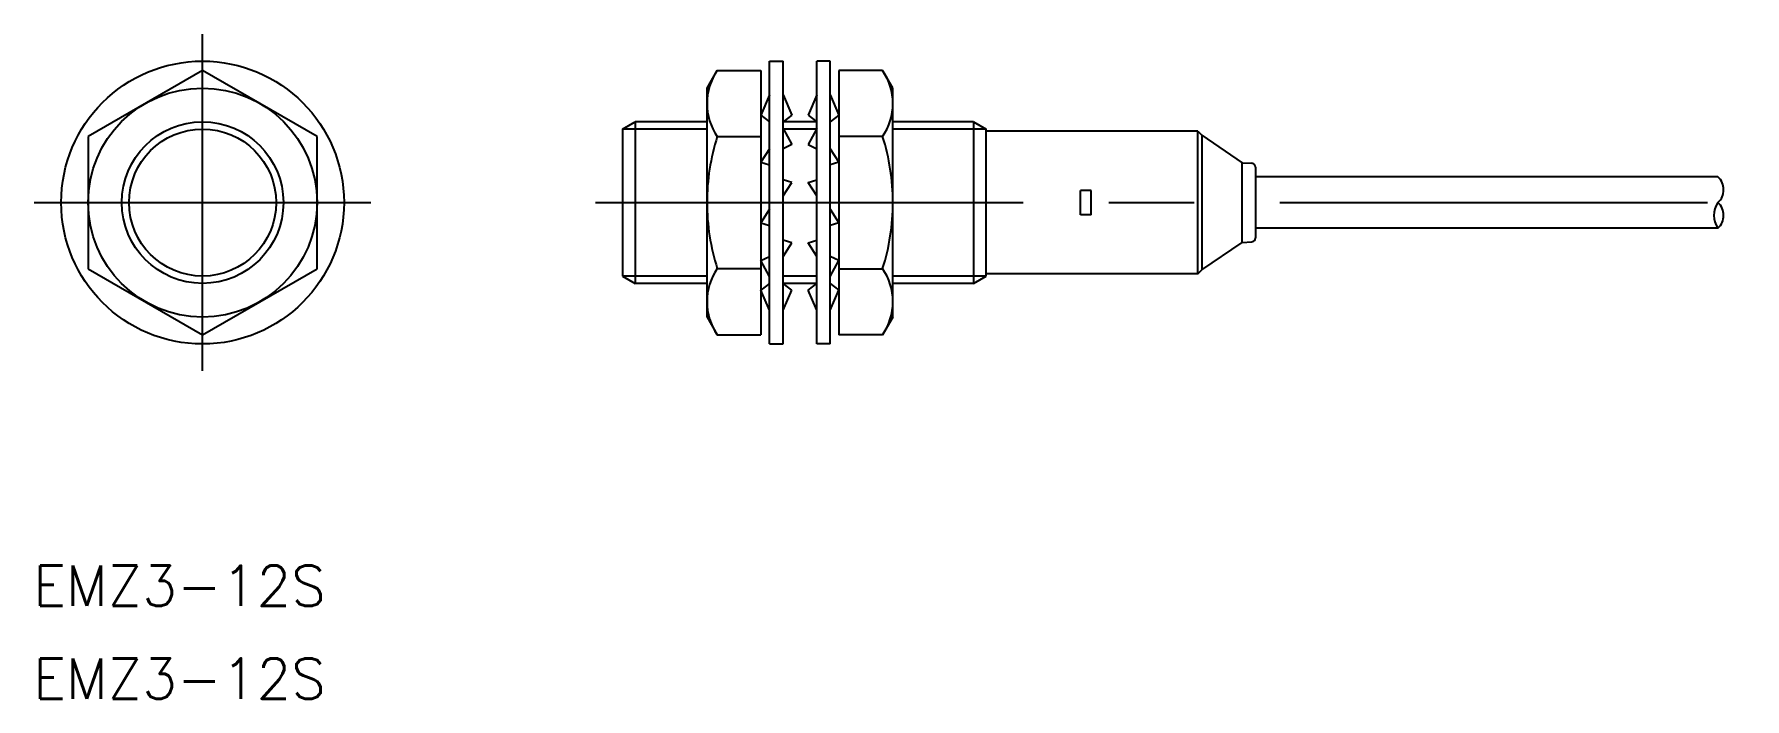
# Model space of a CAD drawing. Extents: x -12 to 114, y -37 to 12.
import ezdxf

# ---------------------------------------------------------------- set-up
doc = ezdxf.new("R2010")
doc.units = 0
doc.linetypes.add('CENTER', pattern=[50.8, 31.75, -6.35, 6.35, -6.35])
doc.linetypes.add('PHANTOM', pattern=[63.5, 31.75, -6.35, 6.35, -6.35, 6.35, -6.35])
doc.layers.get('0').update_dxf_attribs({"linetype": 'CONTINUOUS'})
doc.layers.add('CENTER', color=1, linetype='CENTER')
doc.styles.get("Standard").update_dxf_attribs({"font": 'txt.shx', "height": 3, "bigfont": 'bigfont.shx'})

msp = doc.modelspace()

# ---------------------------------------------------------------- linework, layer by layer
at = {"color": 7, "linetype": 'CONTINUOUS'}
for p, q in [((42.1, -10.5), (42.1, 10.5)), ((42.1, 10.5), (43.1, 10.5)), ((43.1, -10.5), (43.1, 10.5)), ((45.6, -10.5), (45.6, 10.5)), ((46.6, 10.5), (45.6, 10.5)), ((46.6, -10.5), (46.6, 10.5)), ((0, 9.81), (-8.5, 4.91)), ((8.5, 4.91), (0, 9.81)), ((37.45, 8.5), (38.21, 9.81)), ((38.21, 9.81), (41.45, 9.81)), ((41.45, 9.81), (41.45, -9.81)), ((47.25, 9.81), (47.25, -9.81)), ((50.49, 9.81), (47.25, 9.81)), ((51.25, 8.5), (50.49, 9.81)), ((37.45, -8.5), (37.45, 8.5)), ((42.1, 8), (41.45, 6.5)), ((43.1, 8), (43.75, 6.5)), ((45.6, 8), (44.95, 6.5)), ((46.6, 8), (47.25, 6.5)), ((51.25, -8.5), (51.25, 8.5)), ((41.45, 6.5), (42.1, 6)), ((43.75, 6.5), (43.1, 6)), ((44.95, 6.5), (45.6, 6)), ((47.25, 6.5), (46.6, 6)), ((31.18, 5.46), (32.12, 6)), ((31.18, 5.46), (31.18, -5.46)), ((32.12, 6), (32.12, -6)), ((37.45, 6), (32.12, 6)), ((45.6, 6), (43.1, 6)), ((43.1, 5.5), (43.75, 4.3)), ((45.6, 5.5), (44.95, 4.3)), ((57.24, 6), (51.25, 6)), ((57.24, 6), (57.24, -6)), ((57.24, 6), (58.18, 5.46)), ((58.18, -5.46), (58.18, 5.46)), ((73.88, 5.3), (58.18, 5.3)), ((73.88, -5.3), (73.88, 5.3)), ((73.88, 5.3), (74.18, 5)), ((-8.5, 4.91), (-8.5, -4.91)), ((8.5, -4.91), (8.5, 4.91)), ((38.21, 4.91), (41.45, 4.91)), ((42.1, 4), (41.45, 3)), ((43.75, 4.3), (43.1, 4)), ((44.95, 4.3), (45.6, 4)), ((46.6, 4), (47.25, 3)), ((50.49, 4.91), (47.25, 4.91)), ((74.18, 5), (74.18, -5)), ((74.18, 5), (77.18, 2.96)), ((41.45, 3), (42.1, 2.8)), ((47.25, 3), (46.6, 2.8)), ((77.18, -2.96), (77.18, 2.96)), ((77.18, 2.96), (77.9, 2.92)), ((78.18, 2.62), (78.18, -2.62)), ((43.75, 1.5), (43.1, 1.7)), ((43.1, 0.5), (43.75, 1.5)), ((44.95, 1.5), (45.6, 1.7)), ((45.6, 0.5), (44.95, 1.5)), ((112.5, 1.9), (78.18, 1.9)), ((42.1, -0.5), (41.45, -1.5)), ((46.6, -0.5), (47.25, -1.5)), ((41.45, -1.5), (42.1, -1.7)), ((47.25, -1.5), (46.6, -1.7)), ((112.5, -1.9), (78.18, -1.9)), ((43.75, -3), (43.1, -2.8)), ((43.1, -4), (43.75, -3)), ((44.95, -3), (45.6, -2.8)), ((45.6, -4), (44.95, -3)), ((74.18, -5), (77.18, -2.96)), ((77.18, -2.96), (77.9, -2.92)), ((-8.5, -4.91), (0, -9.81)), ((0, -9.81), (8.5, -4.91)), ((41.45, -4.91), (38.21, -4.91)), ((41.45, -4.3), (42.1, -4)), ((42.1, -5.5), (41.45, -4.3)), ((47.25, -4.3), (46.6, -4)), ((46.6, -5.5), (47.25, -4.3)), ((47.25, -4.91), (50.49, -4.91)), ((73.88, -5.3), (74.18, -5)), ((31.18, -5.46), (32.12, -6)), ((37.45, -6), (32.12, -6)), ((42.1, -6), (41.45, -6.5)), ((43.75, -6.5), (43.1, -6)), ((45.6, -6), (43.1, -6)), ((44.95, -6.5), (45.6, -6)), ((46.6, -6), (47.25, -6.5)), ((57.24, -6), (51.25, -6)), ((57.24, -6), (58.18, -5.46)), ((73.88, -5.3), (58.18, -5.3)), ((42.1, -8), (41.45, -6.5)), ((43.1, -8), (43.75, -6.5)), ((45.6, -8), (44.95, -6.5)), ((46.6, -8), (47.25, -6.5)), ((37.45, -8.5), (38.21, -9.81)), ((51.25, -8.5), (50.49, -9.81)), ((38.21, -9.81), (41.45, -9.81)), ((50.49, -9.81), (47.25, -9.81)), ((42.1, -10.5), (43.1, -10.5)), ((46.6, -10.5), (45.6, -10.5))]:
    msp.add_line(p, q, dxfattribs=at)
at = {"color": 3, "linetype": 'CONTINUOUS'}
for p, q in [((37.45, 5.46), (31.18, 5.46)), ((45.58, 5.46), (43.12, 5.46)), ((58.18, 5.46), (51.25, 5.46)), ((37.45, -5.46), (31.18, -5.46)), ((45.6, -5.46), (43.1, -5.46)), ((58.18, -5.46), (51.25, -5.46))]:
    msp.add_line(p, q, dxfattribs=at)
at = {"color": 3, "linetype": 'PHANTOM'}
for p, q in [((65.98, 0.9), (65.18, 0.9)), ((65.18, -0.9), (65.18, 0.9)), ((65.98, -0.9), (65.98, 0.9)), ((65.98, -0.9), (65.18, -0.9))]:
    msp.add_line(p, q, dxfattribs=at)
at = {"color": 7, "linetype": 'CONTINUOUS'}
for radius in [10.5, 8.5, 6]:
    msp.add_circle((0, 0), radius, dxfattribs=at)
at = {"color": 3, "linetype": 'CONTINUOUS'}
msp.add_circle((0, 0), 5.46, dxfattribs=at)
at = {"color": 7, "linetype": 'CONTINUOUS'}
for centre, radius, start, end in [((41.79, 7.36), 4.34, 145.5672, 180.0146), ((46.91, 7.36), 4.34, 359.9854, 34.4328), ((41.79, 7.36), 4.34, 179.9853, 214.4329), ((46.91, 7.36), 4.34, 325.5671, 0.0147), ((53.66, 0), 16.21, 162.3838, 180.0092), ((35.04, 0), 16.21, 359.9908, 17.6162), ((77.88, 2.62), 0.3, 0, 86.5664), ((53.66, 0), 16.21, 179.9908, 197.6162), ((35.04, 0), 16.21, 342.3838, 0.0092), ((77.88, -2.62), 0.3, 273.4336, 0), ((41.79, -7.36), 4.34, 145.5671, 180.0147), ((46.91, -7.36), 4.34, 359.9853, 34.4329), ((41.79, -7.36), 4.34, 179.9854, 214.4328), ((46.91, -7.36), 4.34, 325.5672, 0.0146)]:
    msp.add_arc(centre, radius, start, end, dxfattribs=at)
at = {"color": 3, "linetype": 'CONTINUOUS'}
for centre, radius, start, end in [((111.65, 0.95), 1.28, 311.9027, 48.0973), ((113.84, -0.95), 1.64, 144.6743, 215.3257), ((111.65, -0.95), 1.28, 311.9028, 48.0972)]:
    msp.add_arc(centre, radius, start, end, dxfattribs=at)
at = {"layer": 'CENTER', "color": 1, "linetype": 'CENTER'}
for p, q in [((0, -12.5), (0, 12.5)), ((-12.5, 0), (12.5, 0)), ((29.18, 0), (114.5, 0))]:
    msp.add_line(p, q, dxfattribs=at)

# ---------------------------------------------------------------- texts
at = {"color": 7, "linetype": 'CONTINUOUS'}
for p in [(-12.58, -29.95), (-12.58, -36.84)]:
    msp.add_text('EMZ3-12S', height=3, dxfattribs=at).set_placement(p)

doc.saveas('drawing.dxf')
